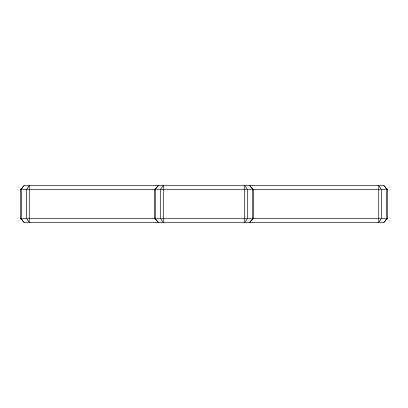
<?xml version="1.0" encoding="UTF-8"?>
<svg xmlns="http://www.w3.org/2000/svg" width="408" height="408" viewBox="0 0 408 408"><rect width="100%" height="100%" fill="white"/><g stroke="black" fill="none" stroke-linecap="round" stroke-linejoin="round"><path stroke-width="0.61" d="M24.072 185.64L21.476 189.312L21.476 218.688L24.072 222.36L383.928 222.36L387.6 218.688L387.6 189.312L383.928 185.64L24.072 185.64L20.4 189.312L20.4 218.688L24.072 222.36M383.928 222.36L386.524 218.688L386.524 189.312L383.928 185.64M20.4 189.312L387.6 189.312M20.4 218.688L387.6 218.688M29.264 185.64L26.668 189.312L26.668 218.688L29.264 222.36L29.264 185.64M381.332 218.688L378.736 222.36L378.736 185.64L381.332 189.312L381.332 218.688M158.289 185.64L155.453 189.312L155.453 218.688L158.289 222.36L154.688 218.688L154.688 189.312L158.289 185.64M163.287 185.64L160.446 189.312L160.446 218.688L163.287 222.36L163.287 185.64M247.554 218.688L244.713 222.36L244.713 185.64L247.554 189.312L247.554 218.688M252.547 218.688L249.711 222.36L253.312 218.688L253.312 189.312L249.711 185.64L252.547 189.312L252.547 218.688"/></g></svg>
